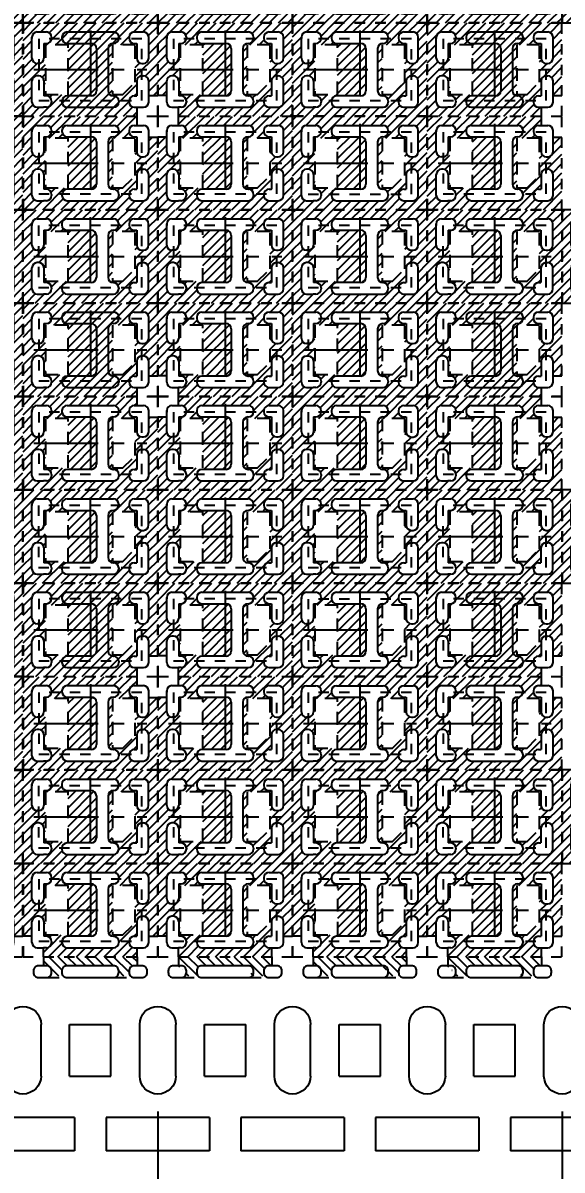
# Model space of a CAD drawing. Extents: x -1398 to -1114, y 27 to 158.
# Drawn here: x -1340.67 to -1335.45, y 64.06 to 75.18 of the extents above; entities that cross this region are included whole.
import ezdxf

# ---------------------------------------------------------------- set-up
doc = ezdxf.new("R2010")
doc.units = 0
doc.header["$LTSCALE"] = 0.5
for name, pattern in [('CENTER', [2, 1.25, -0.25, 0.25, -0.25]), ('HIDDEN', [0.375, 0.25, -0.125]), ('HIDDEN2', [0.1875, 0.125, -0.0625])]:
    doc.linetypes.add(name, pattern=pattern)
for name, color, linetype in [('B', 5, 'Continuous'), ('C', 1, 'CENTER'), ('DIM', 7, 'Continuous'), ('H', 4, 'HIDDEN'), ('hatch', 7, 'CENTER'), ('HATCH O-L', 7, 'HIDDEN2'), ('PACKAGE OL', 51, 'HIDDEN2'), ('圖', 7, 'Continuous')]:
    doc.layers.add(name, color=color, linetype=linetype)
doc.styles.get("Standard").update_dxf_attribs({"font": 'ROMANS.SHX'})
doc.dimstyles.new('DIM 1', dxfattribs={"dimtxt": 1.5, "dimasz": 1.5, "dimexe": 1.5, "dimexo": 1.5, "dimgap": 1.5, "dimtad": 0, "dimtih": 1, "dimtoh": 1, "dimdec": 4, "dimzin": 1, "dimdsep": 46, "dimtxsty": 'STANDARD', "dimcen": 1.5, "dimclrd": 256, "dimclre": 256, "dimclrt": 256, "dimadec": 0, "dimazin": 2, "dimtfac": 1, "dimtdec": 4, "dimtmove": 0, "dimatfit": 3, "dimfxl": 1, "dimarcsym": 0})

# ---------------------------------------------------------------- blocks, each defined once
blk = doc.blocks.new('*D23')
at = {"layer": 'Defpoints', "color": 0, "transparency": 16777216}
for p in [(51.758, -773.897), (267.883, -841.147), (273.841, -841.147)]:
    blk.add_point(p, dxfattribs=at)
at = {"layer": 'DIM', "lineweight": -2, "transparency": 16777216}
blk.add_line((269.383, -841.147), (273.841, -841.147), dxfattribs=at)
at = {"layer": 'DIM', "transparency": 16777216, "insert": (279.019, -841.147), "char_height": 1.5, "attachment_point": 5}
blk.add_mtext('67.250', dxfattribs=at)
blk = doc.blocks.new('DFN1006-2L PACKAGE')
at = {"layer": 'hatch'}
h = blk.add_hatch(dxfattribs=at)
h.set_pattern_fill('ANSI31', color=256, scale=0.02)
h.set_pattern_definition([(45, (528.53349, -41.65396), (-0.0449012806, 0.0449012806), [])])
h.paths.add_polyline_path([(1.205, 0.102), (-0.1, 0.102), (-0.1, -0.803), (1.205, -0.803)])
h.paths.add_polyline_path([(0.037, -0.411), (0.053, -0.411, -0.414214), (0.103, -0.461), (0.103, -0.605), (0.127, -0.605, -0.414214), (0.177, -0.655), (0.177, -0.666, -0.414214), (0.127, -0.716), (0.1, -0.716), (0.037, -0.716, -0.414214), (-0.013, -0.666), (-0.013, -0.461, -0.414214)], flags=16)
h.paths.add_polyline_path([(-0.013, -0.241), (-0.013, -0.036, -0.414214), (0.037, 0.014), (0.127, 0.014, -0.414214), (0.177, -0.036), (0.177, -0.047, -0.414214), (0.127, -0.097), (0.103, -0.097), (0.103, -0.241, -0.414214), (0.053, -0.291), (0.037, -0.291, -0.414214)], flags=16)
h.paths.add_polyline_path([(0.117, -0.111), (0.337, -0.111), (0.337, -0.591), (0.117, -0.591)], flags=16)
h.paths.add_polyline_path([(0.327, -0.605), (0.561, -0.605, 0.414214), (0.611, -0.555), (0.611, -0.147, 0.414214), (0.561, -0.097), (0.327, -0.097, -0.414214), (0.277, -0.047), (0.277, -0.036, -0.414214), (0.327, 0.014), (0.777, 0.014, -0.414214), (0.827, -0.036), (0.827, -0.047, -0.414214), (0.777, -0.097), (0.774, -0.097, 0.414214), (0.724, -0.147), (0.724, -0.555, 0.423299), (0.776, -0.605, -0.423025), (0.827, -0.655), (0.827, -0.666, -0.414214), (0.777, -0.716), (0.327, -0.716, -0.414214), (0.277, -0.666), (0.277, -0.655, -0.414214)], flags=16)
h.paths.add_polyline_path([(0.767, -0.111), (0.987, -0.111), (0.987, -0.471), (0.867, -0.591), (0.767, -0.591)], flags=16)
h.paths.add_polyline_path([(0.977, -0.605), (1.001, -0.605), (1.001, -0.461, -0.414214), (1.051, -0.411), (1.067, -0.411, -0.414214), (1.117, -0.461), (1.117, -0.666, -0.414214), (1.067, -0.716), (1.005, -0.716), (0.977, -0.716, -0.414214), (0.927, -0.666), (0.927, -0.655, -0.414214)], flags=16)
h.paths.add_polyline_path([(0.927, -0.047), (0.927, -0.036, -0.414214), (0.977, 0.014), (1.067, 0.014, -0.414214), (1.117, -0.036), (1.117, -0.241, -0.414214), (1.067, -0.291), (1.051, -0.291, -0.414214), (1.001, -0.241), (1.001, -0.097), (0.977, -0.097, -0.414214)], flags=16)
at = {"layer": 'B'}
for p, q in [((0.037, 0.014), (0.127, 0.014)), ((0.327, 0.014), (0.777, 0.014)), ((0.977, 0.014), (1.067, 0.014)), ((-0.013, -0.241), (-0.013, -0.036)), ((-0.013, -0.036), (-0.013, -0.05)), ((0.103, -0.097), (0.103, -0.241)), ((0.103, -0.097), (0.127, -0.097)), ((0.177, -0.036), (0.177, -0.047)), ((0.277, -0.036), (0.277, -0.047)), ((0.327, -0.097), (0.561, -0.097)), ((0.774, -0.097), (0.777, -0.097)), ((0.827, -0.036), (0.827, -0.047)), ((0.927, -0.036), (0.927, -0.047)), ((0.977, -0.097), (1.001, -0.097)), ((1.001, -0.097), (1.001, -0.241)), ((1.117, -0.241), (1.117, -0.036)), ((0.611, -0.147), (0.611, -0.555)), ((0.724, -0.147), (0.724, -0.555)), ((0.053, -0.291), (0.037, -0.291)), ((0.052, -0.291), (0.052, -0.291)), ((1.051, -0.291), (1.067, -0.291)), ((1.052, -0.291), (1.052, -0.291)), ((0.053, -0.411), (0.037, -0.411)), ((0.052, -0.411), (0.052, -0.411)), ((1.051, -0.411), (1.067, -0.411)), ((1.052, -0.411), (1.052, -0.411)), ((-0.013, -0.666), (-0.013, -0.461)), ((0.103, -0.461), (0.103, -0.605)), ((1.001, -0.461), (1.001, -0.605)), ((1.117, -0.666), (1.117, -0.461)), ((0.127, -0.605), (0.103, -0.605)), ((0.177, -0.655), (0.177, -0.666)), ((0.277, -0.655), (0.277, -0.666)), ((0.561, -0.605), (0.327, -0.605)), ((0.774, -0.605), (0.777, -0.605)), ((0.827, -0.655), (0.827, -0.666)), ((0.927, -0.655), (0.927, -0.666)), ((0.977, -0.605), (1.001, -0.605)), ((0.037, -0.716), (0.1, -0.716)), ((0.127, -0.716), (0.1, -0.716)), ((0.327, -0.716), (0.777, -0.716)), ((0.977, -0.716), (1.005, -0.716)), ((1.005, -0.716), (1.067, -0.716))]:
    blk.add_line(p, q, dxfattribs=at)
for centre, start, end in [((0.037, -0.036), 90, 180), ((0.127, -0.036), 0, 90), ((0.327, -0.036), 90, 180), ((0.777, -0.036), 0, 90), ((0.977, -0.036), 90, 180), ((1.067, -0.036), 0, 90), ((0.127, -0.047), 270, 0), ((0.327, -0.047), 180, 270), ((0.561, -0.147), 0, 90), ((0.774, -0.147), 90, 180), ((0.777, -0.047), 270, 0), ((0.977, -0.047), 180, 270), ((0.037, -0.241), 180, 270), ((0.053, -0.241), 270, 0), ((1.051, -0.241), 180, 270), ((1.067, -0.241), 270, 0), ((0.037, -0.461), 90, 180), ((0.053, -0.461), 0, 90), ((1.051, -0.461), 90, 180), ((1.067, -0.461), 0, 90), ((0.561, -0.555), 270, 0), ((0.774, -0.555), 180, 270), ((0.037, -0.666), 180, 270), ((0.127, -0.655), 0, 90), ((0.127, -0.666), 270, 0), ((0.327, -0.655), 90, 180), ((0.327, -0.666), 180, 270), ((0.777, -0.655), 0, 90), ((0.777, -0.666), 270, 0), ((0.977, -0.655), 90, 180), ((0.977, -0.666), 180, 270), ((1.067, -0.666), 270, 0)]:
    blk.add_arc(centre, 0.05, start, end, dxfattribs=at)
at = {"layer": 'C'}
for p, q in [((0.552, 0.029), (0.552, -0.731)), ((0.005, -0.351), (1.1, -0.351))]:
    blk.add_line(p, q, dxfattribs=at)
at = {"layer": 'H'}
for points in [[(0.337, -0.591), (0.337, -0.111), (0.117, -0.111), (0.117, -0.591)], [(0.867, -0.591), (0.987, -0.471), (0.987, -0.111), (0.767, -0.111), (0.767, -0.591)]]:
    blk.add_lwpolyline(points, close=True, dxfattribs=at)
at = {"layer": 'HATCH O-L'}
blk.add_lwpolyline([(-0.1, 0.102), (-0.1, -0.803), (1.205, -0.803), (1.205, 0.102), (-0.1, 0.102)], dxfattribs=at)
at = {"layer": 'PACKAGE OL'}
blk.add_lwpolyline([(1.052, -0.651), (1.052, -0.051), (0.052, -0.051), (0.052, -0.651)], close=True, dxfattribs=at)
blk = doc.blocks.new('DFN1006-2L HOR BAR')
at = {"layer": 'hatch'}
h = blk.add_hatch(dxfattribs=at)
h.set_pattern_fill('ANSI31', color=256, scale=0.02)
h.set_pattern_definition([(45, (24.7912, 6.36839), (-0.04490128, 0.04490128), [])])
edge = h.paths.add_edge_path()
edge.add_line((1.042, -0.292), (0.913, -0.292))
edge.add_arc((0.877, -0.327), 0.05, -8.6269, 44.427, ccw=False)
edge.add_arc((0.877, -0.342), 0.05, -90, 8.6269, ccw=False)
edge.add_line((0.877, -0.392), (0.427, -0.392))
edge.add_arc((0.427, -0.342), 0.05, 171.3731, 270, ccw=False)
edge.add_arc((0.427, -0.327), 0.05, 135.573, 188.6269, ccw=False)
edge.add_line((0.392, -0.292), (0.263, -0.292))
edge.add_arc((0.227, -0.327), 0.05, -90, 44.427, ccw=False)
edge.add_line((0.227, -0.377), (0.2, -0.377))
edge.add_line((0.2, -0.377), (0.2, -0.477))
edge.add_line((0.2, -0.477), (1.105, -0.477))
edge.add_line((1.105, -0.477), (1.105, -0.392))
edge.add_line((1.105, -0.392), (1.077, -0.392))
edge.add_arc((1.077, -0.342), 0.05, 171.3731, 270, ccw=False)
edge.add_arc((1.077, -0.327), 0.05, 135.573, 188.6269, ccw=False)
at = {"layer": 'B'}
for p, q in [((0.5, 1.401), (0, 1.401)), ((0.5, 1.077), (0.5, 1.401)), ((1.305, 1.401), (0.805, 1.401)), ((0.805, 1.077), (0.805, 1.401)), ((0.5, 1.077), (0, 1.077)), ((1.305, 1.077), (0.805, 1.077)), ((0.175, 0.676), (0.175, 0.176)), ((0.452, 0.676), (0.852, 0.676)), ((0.452, 0.676), (0.452, 0.176)), ((0.852, 0.676), (0.852, 0.176)), ((1.13, 0.676), (1.13, 0.176)), ((0.452, 0.176), (0.852, 0.176)), ((0.1, -0.327), (0.1, -0.327)), ((0.277, -0.327), (0.277, -0.327)), ((0.377, -0.327), (0.377, -0.327)), ((1.027, -0.327), (1.027, -0.327))]:
    blk.add_line(p, q, dxfattribs=at)
for points in [[(0.152, -0.277), (0.227, -0.277, -0.414214), (0.277, -0.327), (0.277, -0.342, -0.414214), (0.227, -0.392), (0.152, -0.392, -0.414214), (0.102, -0.342), (0.102, -0.327, -0.414214)], [(0.877, -0.277, -0.414214), (0.927, -0.327), (0.927, -0.327), (0.927, -0.342, -0.414214), (0.877, -0.392), (0.427, -0.392, -0.414214), (0.377, -0.342), (0.377, -0.327, -0.414214), (0.427, -0.277)]]:
    blk.add_lwpolyline(points, format="xyb", close=True, dxfattribs=at)
blk.add_lwpolyline([(1.152, -0.277, -0.414214), (1.202, -0.327), (1.202, -0.342, -0.414214), (1.152, -0.392), (1.077, -0.392, -0.414214), (1.027, -0.342), (1.027, -0.327, -0.414214), (1.077, -0.277), (1.155, -0.277)], format="xyb", dxfattribs=at)
for centre, start, end in [((0, 0.676), 0, 90), ((1.305, 0.676), 90, 180), ((0, 0.176), 270, 0), ((1.305, 0.176), 180, 270)]:
    blk.add_arc(centre, 0.175, start, end, dxfattribs=at)
at = {"layer": 'H'}
for p, q in [((0.227, -0.277), (0.427, -0.277)), ((0.877, -0.277), (1.077, -0.277)), ((1.205, -0.327), (1.205, -0.327)), ((0.2, -0.479), (0.2, -0.392)), ((1.105, -0.479), (1.105, -0.392))]:
    blk.add_line(p, q, dxfattribs=at)
blk = doc.blocks.new('2 LOWER CROSS REF')
at = {"layer": 'hatch'}
h = blk.add_hatch(dxfattribs=at)
h.set_pattern_fill('ANSI31', color=256, scale=0.02)
h.set_pattern_definition([(45, (579.97053, -37.987864), (-0.0449012806, 0.0449012806), [])])
h.paths.add_polyline_path([(0.565, -0.11), (0.565, -0.315, -0.414214), (0.515, -0.365), (0.452, -0.365), (0.425, -0.365, -0.414214), (0.375, -0.315), (0.375, -0.304, -0.414214), (0.425, -0.254), (0.449, -0.254), (0.449, -0.11, -0.414214), (0.499, -0.06), (0.515, -0.06, -0.414214)], flags=16)
h.paths.add_polyline_path([(0.515, 0.06), (0.499, 0.06, -0.414214), (0.449, 0.11), (0.449, 0.254), (0.425, 0.254, -0.414214), (0.375, 0.304), (0.375, 0.315, -0.414214), (0.425, 0.365), (0.515, 0.365, -0.414214), (0.565, 0.315), (0.565, 0.11, -0.414214)], flags=16)
h.paths.add_polyline_path([(0.435, -0.12), (0.315, -0.24), (0.215, -0.24), (0.215, 0.24), (0.435, 0.24)], flags=16)
h.paths.add_polyline_path([(0.275, -0.304), (0.275, -0.315, -0.414214), (0.225, -0.365), (-0.225, -0.365, -0.414214), (-0.275, -0.315), (-0.275, -0.304, -0.414214), (-0.225, -0.254), (0.009, -0.254, 0.414214), (0.059, -0.204), (0.059, 0.204, 0.414214), (0.009, 0.254), (-0.225, 0.254, -0.414214), (-0.275, 0.304), (-0.275, 0.315, -0.414214), (-0.225, 0.365), (0.225, 0.365, -0.414214), (0.275, 0.315), (0.275, 0.304, -0.414214), (0.225, 0.254), (0.222, 0.254, 0.414214), (0.172, 0.204), (0.172, -0.204, 0.423299), (0.224, -0.254, -0.423025)], flags=16)
h.paths.add_polyline_path([(-0.215, -0.24), (-0.435, -0.24), (-0.435, 0.24), (-0.215, 0.24)], flags=16)
h.paths.add_polyline_path([(-0.375, -0.304), (-0.375, -0.315, -0.414214), (-0.425, -0.365), (-0.452, -0.365), (-0.515, -0.365, -0.414214), (-0.565, -0.315), (-0.565, -0.11, -0.414214), (-0.515, -0.06), (-0.499, -0.06, -0.414214), (-0.449, -0.11), (-0.449, -0.254), (-0.425, -0.254, -0.414214)], flags=16)
h.paths.add_polyline_path([(-0.425, 0.254), (-0.449, 0.254), (-0.449, 0.11, -0.414214), (-0.499, 0.06), (-0.515, 0.06, -0.414214), (-0.565, 0.11), (-0.565, 0.315, -0.414214), (-0.515, 0.365), (-0.425, 0.365, -0.414214), (-0.375, 0.315), (-0.375, 0.304, -0.414214)], flags=16)
h.paths.add_polyline_path([(-0.652, 0.452), (-0.652, -0.251), (-0.565, -0.251), (-0.565, -0.315, 0.414214), (-0.515, -0.365), (-0.452, -0.365), (-0.452, -0.452), (0.452, -0.452), (0.452, -0.365), (0.515, -0.365, 0.414214), (0.565, -0.315), (0.565, -0.251), (0.652, -0.251), (0.652, 0.452)])
at = {"layer": 'B'}
for p, q in [((-0.515, 0.365), (-0.425, 0.365)), ((-0.225, 0.365), (0.225, 0.365)), ((0.425, 0.365), (0.515, 0.365)), ((-0.565, 0.11), (-0.565, 0.315)), ((-0.565, 0.315), (-0.565, 0.301)), ((-0.449, 0.254), (-0.449, 0.11)), ((-0.449, 0.254), (-0.425, 0.254)), ((-0.375, 0.315), (-0.375, 0.304)), ((-0.275, 0.315), (-0.275, 0.304)), ((-0.225, 0.254), (0.009, 0.254)), ((0.222, 0.254), (0.225, 0.254)), ((0.275, 0.315), (0.275, 0.304)), ((0.375, 0.315), (0.375, 0.304)), ((0.425, 0.254), (0.449, 0.254)), ((0.449, 0.254), (0.449, 0.11)), ((0.565, 0.11), (0.565, 0.315)), ((0.059, 0.204), (0.059, -0.204)), ((0.172, 0.204), (0.172, -0.204)), ((-0.499, 0.06), (-0.515, 0.06)), ((-0.5, 0.06), (-0.5, 0.06)), ((0.499, 0.06), (0.515, 0.06)), ((0.5, 0.06), (0.5, 0.06)), ((-0.565, -0.315), (-0.565, -0.11)), ((-0.499, -0.06), (-0.515, -0.06)), ((-0.5, -0.06), (-0.5, -0.06)), ((-0.449, -0.11), (-0.449, -0.254)), ((0.449, -0.11), (0.449, -0.254)), ((0.499, -0.06), (0.515, -0.06)), ((0.5, -0.06), (0.5, -0.06)), ((0.565, -0.315), (0.565, -0.11)), ((-0.425, -0.254), (-0.449, -0.254)), ((-0.375, -0.304), (-0.375, -0.315)), ((-0.275, -0.304), (-0.275, -0.315)), ((0.009, -0.254), (-0.225, -0.254)), ((0.222, -0.254), (0.225, -0.254)), ((0.275, -0.304), (0.275, -0.315)), ((0.375, -0.304), (0.375, -0.315)), ((0.425, -0.254), (0.449, -0.254)), ((-0.515, -0.365), (-0.452, -0.365)), ((-0.425, -0.365), (-0.452, -0.365)), ((-0.225, -0.365), (0.225, -0.365)), ((0.425, -0.365), (0.452, -0.365)), ((0.452, -0.365), (0.515, -0.365))]:
    blk.add_line(p, q, dxfattribs=at)
for centre, start, end in [((-0.515, 0.315), 90, 180), ((-0.425, 0.315), 0, 90), ((-0.225, 0.315), 90, 180), ((0.225, 0.315), 0, 90), ((0.425, 0.315), 90, 180), ((0.515, 0.315), 0, 90), ((-0.425, 0.304), 270, 0), ((-0.225, 0.304), 180, 270), ((0.009, 0.204), 0, 90), ((0.222, 0.204), 90, 180), ((0.225, 0.304), 270, 0), ((0.425, 0.304), 180, 270), ((-0.515, 0.11), 180, 270), ((-0.499, 0.11), 270, 0), ((0.499, 0.11), 180, 270), ((0.515, 0.11), 270, 0), ((-0.515, -0.11), 90, 180), ((-0.499, -0.11), 0, 90), ((0.499, -0.11), 90, 180), ((0.515, -0.11), 0, 90), ((0.009, -0.204), 270, 0), ((0.222, -0.204), 180, 270), ((-0.515, -0.315), 180, 270), ((-0.425, -0.304), 0, 90), ((-0.425, -0.315), 270, 0), ((-0.225, -0.304), 90, 180), ((-0.225, -0.315), 180, 270), ((0.225, -0.304), 0, 90), ((0.225, -0.315), 270, 0), ((0.425, -0.304), 90, 180), ((0.425, -0.315), 180, 270), ((0.515, -0.315), 270, 0)]:
    blk.add_arc(centre, 0.05, start, end, dxfattribs=at)
at = {"layer": 'C'}
for p, q in [((0, 0.38), (0, -0.38)), ((-0.548, 0), (0.548, 0))]:
    blk.add_line(p, q, dxfattribs=at)
at = {"layer": 'H', "color": 6}
for p, q in [((-0.565, -0.251), (-0.652, -0.251)), ((0.565, -0.251), (0.652, -0.251)), ((-0.452, -0.452), (-0.452, -0.365)), ((0.452, -0.452), (0.452, -0.365))]:
    blk.add_line(p, q, dxfattribs=at)
at = {"layer": 'H'}
for points in [[(-0.215, -0.24), (-0.215, 0.24), (-0.435, 0.24), (-0.435, -0.24)], [(0.315, -0.24), (0.435, -0.12), (0.435, 0.24), (0.215, 0.24), (0.215, -0.24)]]:
    blk.add_lwpolyline(points, close=True, dxfattribs=at)
at = {"layer": 'HATCH O-L'}
blk.add_lwpolyline([(-0.652, 0.452), (-0.652, -0.452), (0.652, -0.452), (0.652, 0.452), (-0.652, 0.452)], dxfattribs=at)
at = {"layer": 'PACKAGE OL'}
blk.add_lwpolyline([(0.5, -0.3), (0.5, 0.3), (-0.5, 0.3), (-0.5, -0.3)], close=True, dxfattribs=at)
blk = doc.blocks.new('LOWER LEFT CROSS')
at = {"layer": 'hatch'}
h = blk.add_hatch(dxfattribs=at)
h.set_pattern_fill('ANSI31', color=256, scale=0.02)
h.set_pattern_definition([(45, (581.53627, -39.15142), (-0.0449012806, 0.0449012806), [])])
h.paths.add_polyline_path([(-0.215, -0.24), (-0.435, -0.24), (-0.435, 0.24), (-0.215, 0.24)], flags=16)
h.paths.add_polyline_path([(0.215, 0.24), (0.435, 0.24), (0.435, -0.12), (0.315, -0.24), (0.215, -0.24)], flags=16)
h.paths.add_polyline_path([(-0.425, 0.254), (-0.449, 0.254), (-0.449, 0.11, -0.414214), (-0.499, 0.06), (-0.515, 0.06, -0.414214), (-0.565, 0.11), (-0.565, 0.315, -0.414214), (-0.515, 0.365), (-0.425, 0.365, -0.414214), (-0.375, 0.315), (-0.375, 0.304, -0.414214)], flags=16)
h.paths.add_polyline_path([(-0.449, -0.11), (-0.449, -0.254), (-0.425, -0.254, -0.414214), (-0.375, -0.304), (-0.375, -0.315, -0.414214), (-0.425, -0.365), (-0.452, -0.365), (-0.515, -0.365, -0.414214), (-0.565, -0.315), (-0.565, -0.11, -0.414214), (-0.515, -0.06), (-0.499, -0.06, -0.414214)], flags=16)
h.paths.add_polyline_path([(0.375, 0.304), (0.375, 0.315, -0.414214), (0.425, 0.365), (0.515, 0.365, -0.414214), (0.565, 0.315), (0.565, 0.11, -0.414214), (0.515, 0.06), (0.499, 0.06, -0.414214), (0.449, 0.11), (0.449, 0.254), (0.425, 0.254, -0.414214)], flags=16)
h.paths.add_polyline_path([(0.499, -0.06), (0.515, -0.06, -0.414214), (0.565, -0.11), (0.565, -0.315, -0.414214), (0.515, -0.365), (0.452, -0.365), (0.425, -0.365, -0.414214), (0.375, -0.315), (0.375, -0.304, -0.414214), (0.425, -0.254), (0.449, -0.254), (0.449, -0.11, -0.414214)], flags=16)
h.paths.add_polyline_path([(-0.652, 0.452), (-0.652, -0.452), (0.452, -0.452), (0.452, -0.365), (0.515, -0.365, 0.414214), (0.565, -0.315), (0.565, -0.251), (0.652, -0.251), (0.652, 0.452)])
at = {"layer": 'B'}
for p, q in [((-0.515, 0.365), (-0.425, 0.365)), ((-0.225, 0.365), (0.225, 0.365)), ((0.425, 0.365), (0.515, 0.365)), ((-0.565, 0.11), (-0.565, 0.315)), ((-0.565, 0.315), (-0.565, 0.301)), ((-0.449, 0.254), (-0.449, 0.11)), ((-0.449, 0.254), (-0.425, 0.254)), ((-0.375, 0.315), (-0.375, 0.304)), ((-0.275, 0.315), (-0.275, 0.304)), ((-0.225, 0.254), (0.009, 0.254)), ((0.222, 0.254), (0.225, 0.254)), ((0.275, 0.315), (0.275, 0.304)), ((0.375, 0.315), (0.375, 0.304)), ((0.425, 0.254), (0.449, 0.254)), ((0.449, 0.254), (0.449, 0.11)), ((0.565, 0.11), (0.565, 0.315)), ((0.059, 0.204), (0.059, -0.204)), ((0.172, 0.204), (0.172, -0.204)), ((-0.499, 0.06), (-0.515, 0.06)), ((-0.5, 0.06), (-0.5, 0.06)), ((0.499, 0.06), (0.515, 0.06)), ((0.5, 0.06), (0.5, 0.06)), ((-0.565, -0.315), (-0.565, -0.11)), ((-0.499, -0.06), (-0.515, -0.06)), ((-0.5, -0.06), (-0.5, -0.06)), ((-0.449, -0.11), (-0.449, -0.254)), ((0.449, -0.11), (0.449, -0.254)), ((0.499, -0.06), (0.515, -0.06)), ((0.5, -0.06), (0.5, -0.06)), ((0.565, -0.315), (0.565, -0.11)), ((-0.425, -0.254), (-0.449, -0.254)), ((-0.375, -0.304), (-0.375, -0.315)), ((-0.275, -0.304), (-0.275, -0.315)), ((0.009, -0.254), (-0.225, -0.254)), ((0.222, -0.254), (0.225, -0.254)), ((0.275, -0.304), (0.275, -0.315)), ((0.375, -0.304), (0.375, -0.315)), ((0.425, -0.254), (0.449, -0.254)), ((-0.515, -0.365), (-0.452, -0.365)), ((-0.425, -0.365), (-0.452, -0.365)), ((-0.225, -0.365), (0.225, -0.365)), ((0.425, -0.365), (0.452, -0.365)), ((0.452, -0.365), (0.515, -0.365))]:
    blk.add_line(p, q, dxfattribs=at)
for centre, start, end in [((-0.515, 0.315), 90, 180), ((-0.425, 0.315), 0, 90), ((-0.225, 0.315), 90, 180), ((0.225, 0.315), 0, 90), ((0.425, 0.315), 90, 180), ((0.515, 0.315), 0, 90), ((-0.425, 0.304), 270, 0), ((-0.225, 0.304), 180, 270), ((0.009, 0.204), 0, 90), ((0.222, 0.204), 90, 180), ((0.225, 0.304), 270, 0), ((0.425, 0.304), 180, 270), ((-0.515, 0.11), 180, 270), ((-0.499, 0.11), 270, 0), ((0.499, 0.11), 180, 270), ((0.515, 0.11), 270, 0), ((-0.515, -0.11), 90, 180), ((-0.499, -0.11), 0, 90), ((0.499, -0.11), 90, 180), ((0.515, -0.11), 0, 90), ((0.009, -0.204), 270, 0), ((0.222, -0.204), 180, 270), ((-0.515, -0.315), 180, 270), ((-0.425, -0.304), 0, 90), ((-0.425, -0.315), 270, 0), ((-0.225, -0.304), 90, 180), ((-0.225, -0.315), 180, 270), ((0.225, -0.304), 0, 90), ((0.225, -0.315), 270, 0), ((0.425, -0.304), 90, 180), ((0.425, -0.315), 180, 270), ((0.515, -0.315), 270, 0)]:
    blk.add_arc(centre, 0.05, start, end, dxfattribs=at)
at = {"layer": 'C'}
for p, q in [((0, 0.38), (0, -0.38)), ((-0.548, 0), (0.548, 0))]:
    blk.add_line(p, q, dxfattribs=at)
at = {"layer": 'H', "color": 6}
for p, q in [((0.565, -0.251), (0.652, -0.251)), ((0.452, -0.452), (0.452, -0.365))]:
    blk.add_line(p, q, dxfattribs=at)
at = {"layer": 'H'}
for points in [[(-0.215, -0.24), (-0.215, 0.24), (-0.435, 0.24), (-0.435, -0.24)], [(0.315, -0.24), (0.435, -0.12), (0.435, 0.24), (0.215, 0.24), (0.215, -0.24)]]:
    blk.add_lwpolyline(points, close=True, dxfattribs=at)
at = {"layer": 'HATCH O-L'}
blk.add_lwpolyline([(-0.652, 0.452), (-0.652, -0.452), (0.652, -0.452), (0.652, 0.452), (-0.652, 0.452)], dxfattribs=at)
at = {"layer": 'PACKAGE OL'}
blk.add_lwpolyline([(0.5, -0.3), (0.5, 0.3), (-0.5, 0.3), (-0.5, -0.3)], close=True, dxfattribs=at)
blk = doc.blocks.new('LOWER CROSS REF')
at = {"layer": 'hatch'}
h = blk.add_hatch(dxfattribs=at)
h.set_pattern_fill('ANSI31', color=256, scale=0.02)
h.set_pattern_definition([(45, (581.53627, -39.14559), (-0.0449012806, 0.0449012806), [])])
h.paths.add_polyline_path([(0.652, -0.452), (0.652, 0.452), (-0.652, 0.452), (-0.652, -0.251), (-0.565, -0.251), (-0.565, -0.11, -0.414214), (-0.515, -0.06), (-0.499, -0.06, -0.414214), (-0.449, -0.11), (-0.449, -0.254), (-0.425, -0.254, -0.414214), (-0.375, -0.304), (-0.375, -0.315, -0.414214), (-0.425, -0.365), (-0.452, -0.365), (-0.452, -0.452)])
h.paths.add_polyline_path([(-0.275, -0.315), (-0.275, -0.304, -0.414214), (-0.225, -0.254), (0.009, -0.254, 0.414214), (0.059, -0.204), (0.059, 0.204, 0.414214), (0.009, 0.254), (-0.225, 0.254, -0.414214), (-0.275, 0.304), (-0.275, 0.315, -0.414214), (-0.225, 0.365), (0.225, 0.365, -0.414214), (0.275, 0.315), (0.275, 0.304, -0.414214), (0.225, 0.254), (0.222, 0.254, 0.414214), (0.172, 0.204), (0.172, -0.204, 0.414214), (0.222, -0.254), (0.225, -0.254, -0.414214), (0.275, -0.304), (0.275, -0.315, -0.414214), (0.225, -0.365), (-0.225, -0.365, -0.414214)], flags=16)
h.paths.add_polyline_path([(-0.435, -0.24), (-0.435, 0.24), (-0.215, 0.24), (-0.215, -0.24)], flags=16)
h.paths.add_polyline_path([(-0.499, 0.06), (-0.515, 0.06, -0.414214), (-0.565, 0.11), (-0.565, 0.315, -0.414214), (-0.515, 0.365), (-0.425, 0.365, -0.414214), (-0.375, 0.315), (-0.375, 0.304, -0.414214), (-0.425, 0.254), (-0.449, 0.254), (-0.449, 0.11, -0.414214)], flags=16)
h.paths.add_polyline_path([(0.215, -0.24), (0.215, 0.24), (0.435, 0.24), (0.435, -0.12), (0.315, -0.24)], flags=16)
h.paths.add_polyline_path([(0.375, -0.315), (0.375, -0.304, -0.414214), (0.425, -0.254), (0.449, -0.254), (0.449, -0.11, -0.414214), (0.499, -0.06), (0.515, -0.06, -0.414214), (0.565, -0.11), (0.565, -0.315, -0.414214), (0.515, -0.365), (0.452, -0.365), (0.425, -0.365, -0.414214)], flags=16)
h.paths.add_polyline_path([(0.449, 0.11), (0.449, 0.254), (0.425, 0.254, -0.414214), (0.375, 0.304), (0.375, 0.315, -0.414214), (0.425, 0.365), (0.515, 0.365, -0.414214), (0.565, 0.315), (0.565, 0.11, -0.414214), (0.515, 0.06), (0.499, 0.06, -0.414214)], flags=16)
at = {"layer": 'B'}
for p, q in [((-0.515, 0.365), (-0.425, 0.365)), ((-0.225, 0.365), (0.225, 0.365)), ((0.425, 0.365), (0.515, 0.365)), ((-0.565, 0.11), (-0.565, 0.315)), ((-0.565, 0.315), (-0.565, 0.301)), ((-0.449, 0.254), (-0.449, 0.11)), ((-0.449, 0.254), (-0.425, 0.254)), ((-0.375, 0.315), (-0.375, 0.304)), ((-0.275, 0.315), (-0.275, 0.304)), ((-0.225, 0.254), (0.009, 0.254)), ((0.222, 0.254), (0.225, 0.254)), ((0.275, 0.315), (0.275, 0.304)), ((0.375, 0.315), (0.375, 0.304)), ((0.425, 0.254), (0.449, 0.254)), ((0.449, 0.254), (0.449, 0.11)), ((0.565, 0.11), (0.565, 0.315)), ((0.059, 0.204), (0.059, -0.204)), ((0.172, 0.204), (0.172, -0.204)), ((-0.499, 0.06), (-0.515, 0.06)), ((-0.5, 0.06), (-0.5, 0.06)), ((0.499, 0.06), (0.515, 0.06)), ((0.5, 0.06), (0.5, 0.06)), ((-0.565, -0.315), (-0.565, -0.11)), ((-0.499, -0.06), (-0.515, -0.06)), ((-0.5, -0.06), (-0.5, -0.06)), ((-0.449, -0.11), (-0.449, -0.254)), ((0.449, -0.11), (0.449, -0.254)), ((0.499, -0.06), (0.515, -0.06)), ((0.5, -0.06), (0.5, -0.06)), ((0.565, -0.315), (0.565, -0.11)), ((-0.425, -0.254), (-0.449, -0.254)), ((-0.375, -0.304), (-0.375, -0.315)), ((-0.275, -0.304), (-0.275, -0.315)), ((0.009, -0.254), (-0.225, -0.254)), ((0.222, -0.254), (0.225, -0.254)), ((0.275, -0.304), (0.275, -0.315)), ((0.375, -0.304), (0.375, -0.315)), ((0.425, -0.254), (0.449, -0.254)), ((-0.515, -0.365), (-0.452, -0.365)), ((-0.425, -0.365), (-0.452, -0.365)), ((-0.225, -0.365), (0.225, -0.365)), ((0.425, -0.365), (0.452, -0.365)), ((0.452, -0.365), (0.515, -0.365))]:
    blk.add_line(p, q, dxfattribs=at)
for centre, start, end in [((-0.515, 0.315), 90, 180), ((-0.425, 0.315), 0, 90), ((-0.225, 0.315), 90, 180), ((0.225, 0.315), 0, 90), ((0.425, 0.315), 90, 180), ((0.515, 0.315), 0, 90), ((-0.425, 0.304), 270, 0), ((-0.225, 0.304), 180, 270), ((0.009, 0.204), 0, 90), ((0.222, 0.204), 90, 180), ((0.225, 0.304), 270, 0), ((0.425, 0.304), 180, 270), ((-0.515, 0.11), 180, 270), ((-0.499, 0.11), 270, 0), ((0.499, 0.11), 180, 270), ((0.515, 0.11), 270, 0), ((-0.515, -0.11), 90, 180), ((-0.499, -0.11), 0, 90), ((0.499, -0.11), 90, 180), ((0.515, -0.11), 0, 90), ((0.009, -0.204), 270, 0), ((0.222, -0.204), 180, 270), ((-0.515, -0.315), 180, 270), ((-0.425, -0.304), 0, 90), ((-0.425, -0.315), 270, 0), ((-0.225, -0.304), 90, 180), ((-0.225, -0.315), 180, 270), ((0.225, -0.304), 0, 90), ((0.225, -0.315), 270, 0), ((0.425, -0.304), 90, 180), ((0.425, -0.315), 180, 270), ((0.515, -0.315), 270, 0)]:
    blk.add_arc(centre, 0.05, start, end, dxfattribs=at)
at = {"layer": 'C'}
for p, q in [((0, 0.38), (0, -0.38)), ((-0.548, 0), (0.548, 0))]:
    blk.add_line(p, q, dxfattribs=at)
at = {"layer": 'H', "color": 6}
for p, q in [((-0.565, -0.251), (-0.652, -0.251)), ((-0.452, -0.452), (-0.452, -0.365))]:
    blk.add_line(p, q, dxfattribs=at)
at = {"layer": 'H'}
for points in [[(-0.215, -0.24), (-0.215, 0.24), (-0.435, 0.24), (-0.435, -0.24)], [(0.315, -0.24), (0.435, -0.12), (0.435, 0.24), (0.215, 0.24), (0.215, -0.24)]]:
    blk.add_lwpolyline(points, close=True, dxfattribs=at)
at = {"layer": 'HATCH O-L'}
blk.add_lwpolyline([(-0.652, 0.452), (-0.652, -0.452), (0.652, -0.452), (0.652, 0.452), (-0.652, 0.452)], dxfattribs=at)
at = {"layer": 'PACKAGE OL'}
blk.add_lwpolyline([(0.5, -0.3), (0.5, 0.3), (-0.5, 0.3), (-0.5, -0.3)], close=True, dxfattribs=at)
blk = doc.blocks.new('UPPER RIGHT CROSS')
at = {"layer": 'hatch'}
h = blk.add_hatch(dxfattribs=at)
h.set_pattern_fill('ANSI31', color=256, scale=0.02)
h.set_pattern_definition([(45, (579.97371, -40.20884), (-0.0449012806, 0.0449012806), [])])
h.paths.add_polyline_path([(-0.652, 0.452), (-0.652, -0.452), (0.652, -0.452), (0.652, 0.251), (0.565, 0.251), (0.565, 0.11, -0.414214), (0.515, 0.06), (0.499, 0.06, -0.414214), (0.449, 0.11), (0.449, 0.254), (0.425, 0.254, -0.414214), (0.375, 0.304), (0.375, 0.315, -0.414214), (0.425, 0.365), (0.452, 0.365), (0.452, 0.452)])
h.paths.add_polyline_path([(-0.375, 0.315), (-0.375, 0.304, -0.414214), (-0.425, 0.254), (-0.449, 0.254), (-0.449, 0.11, -0.414214), (-0.499, 0.06), (-0.515, 0.06, -0.414214), (-0.565, 0.11), (-0.565, 0.315, -0.414214), (-0.515, 0.365), (-0.425, 0.365, -0.414214)], flags=16)
h.paths.add_polyline_path([(-0.225, 0.365), (0.225, 0.365, -0.414214), (0.275, 0.315), (0.275, 0.304, -0.414214), (0.225, 0.254), (0.222, 0.254, 0.414214), (0.172, 0.204), (0.172, -0.204, 0.423299), (0.224, -0.254, -0.423025), (0.275, -0.304), (0.275, -0.315, -0.414214), (0.225, -0.365), (-0.225, -0.365, -0.414214), (-0.275, -0.315), (-0.275, -0.304, -0.414214), (-0.225, -0.254), (0.009, -0.254, 0.414214), (0.059, -0.204), (0.059, 0.204, 0.414214), (0.009, 0.254), (-0.225, 0.254, -0.414214), (-0.275, 0.304), (-0.275, 0.315, -0.414214)], flags=16)
h.paths.add_polyline_path([(-0.215, 0.24), (-0.215, -0.24), (-0.435, -0.24), (-0.435, 0.24)], flags=16)
h.paths.add_polyline_path([(-0.449, -0.11), (-0.449, -0.254), (-0.425, -0.254, -0.414214), (-0.375, -0.304), (-0.375, -0.315, -0.414214), (-0.425, -0.365), (-0.452, -0.365), (-0.515, -0.365, -0.414214), (-0.565, -0.315), (-0.565, -0.11, -0.414214), (-0.515, -0.06), (-0.499, -0.06, -0.414214)], flags=16)
h.paths.add_polyline_path([(0.215, 0.24), (0.435, 0.24), (0.435, -0.12), (0.315, -0.24), (0.215, -0.24)], flags=16)
h.paths.add_polyline_path([(0.499, -0.06), (0.515, -0.06, -0.414214), (0.565, -0.11), (0.565, -0.315, -0.414214), (0.515, -0.365), (0.452, -0.365), (0.425, -0.365, -0.414214), (0.375, -0.315), (0.375, -0.304, -0.414214), (0.425, -0.254), (0.449, -0.254), (0.449, -0.11, -0.414214)], flags=16)
at = {"layer": 'B'}
for p, q in [((-0.515, 0.365), (-0.425, 0.365)), ((-0.225, 0.365), (0.225, 0.365)), ((0.425, 0.365), (0.515, 0.365)), ((-0.565, 0.11), (-0.565, 0.315)), ((-0.565, 0.315), (-0.565, 0.301)), ((-0.449, 0.254), (-0.449, 0.11)), ((-0.449, 0.254), (-0.425, 0.254)), ((-0.375, 0.315), (-0.375, 0.304)), ((-0.275, 0.315), (-0.275, 0.304)), ((-0.225, 0.254), (0.009, 0.254)), ((0.222, 0.254), (0.225, 0.254)), ((0.275, 0.315), (0.275, 0.304)), ((0.375, 0.315), (0.375, 0.304)), ((0.425, 0.254), (0.449, 0.254)), ((0.449, 0.254), (0.449, 0.11)), ((0.565, 0.11), (0.565, 0.315)), ((0.059, 0.204), (0.059, -0.204)), ((0.172, 0.204), (0.172, -0.204)), ((-0.499, 0.06), (-0.515, 0.06)), ((-0.5, 0.06), (-0.5, 0.06)), ((0.499, 0.06), (0.515, 0.06)), ((0.5, 0.06), (0.5, 0.06)), ((-0.565, -0.315), (-0.565, -0.11)), ((-0.499, -0.06), (-0.515, -0.06)), ((-0.5, -0.06), (-0.5, -0.06)), ((-0.449, -0.11), (-0.449, -0.254)), ((0.449, -0.11), (0.449, -0.254)), ((0.499, -0.06), (0.515, -0.06)), ((0.5, -0.06), (0.5, -0.06)), ((0.565, -0.315), (0.565, -0.11)), ((-0.425, -0.254), (-0.449, -0.254)), ((-0.375, -0.304), (-0.375, -0.315)), ((-0.275, -0.304), (-0.275, -0.315)), ((0.009, -0.254), (-0.225, -0.254)), ((0.222, -0.254), (0.225, -0.254)), ((0.275, -0.304), (0.275, -0.315)), ((0.375, -0.304), (0.375, -0.315)), ((0.425, -0.254), (0.449, -0.254)), ((-0.515, -0.365), (-0.452, -0.365)), ((-0.425, -0.365), (-0.452, -0.365)), ((-0.225, -0.365), (0.225, -0.365)), ((0.425, -0.365), (0.452, -0.365)), ((0.452, -0.365), (0.515, -0.365))]:
    blk.add_line(p, q, dxfattribs=at)
for centre, start, end in [((-0.515, 0.315), 90, 180), ((-0.425, 0.315), 0, 90), ((-0.225, 0.315), 90, 180), ((0.225, 0.315), 0, 90), ((0.425, 0.315), 90, 180), ((0.515, 0.315), 0, 90), ((-0.425, 0.304), 270, 0), ((-0.225, 0.304), 180, 270), ((0.009, 0.204), 0, 90), ((0.222, 0.204), 90, 180), ((0.225, 0.304), 270, 0), ((0.425, 0.304), 180, 270), ((-0.515, 0.11), 180, 270), ((-0.499, 0.11), 270, 0), ((0.499, 0.11), 180, 270), ((0.515, 0.11), 270, 0), ((-0.515, -0.11), 90, 180), ((-0.499, -0.11), 0, 90), ((0.499, -0.11), 90, 180), ((0.515, -0.11), 0, 90), ((0.009, -0.204), 270, 0), ((0.222, -0.204), 180, 270), ((-0.515, -0.315), 180, 270), ((-0.425, -0.304), 0, 90), ((-0.425, -0.315), 270, 0), ((-0.225, -0.304), 90, 180), ((-0.225, -0.315), 180, 270), ((0.225, -0.304), 0, 90), ((0.225, -0.315), 270, 0), ((0.425, -0.304), 90, 180), ((0.425, -0.315), 180, 270), ((0.515, -0.315), 270, 0)]:
    blk.add_arc(centre, 0.05, start, end, dxfattribs=at)
at = {"layer": 'C'}
for p, q in [((0, 0.38), (0, -0.38)), ((-0.548, 0), (0.548, 0))]:
    blk.add_line(p, q, dxfattribs=at)
at = {"layer": 'H', "color": 6}
for p, q in [((0.452, 0.365), (0.452, 0.452)), ((0.565, 0.251), (0.652, 0.251))]:
    blk.add_line(p, q, dxfattribs=at)
at = {"layer": 'H'}
for points in [[(-0.215, -0.24), (-0.215, 0.24), (-0.435, 0.24), (-0.435, -0.24)], [(0.315, -0.24), (0.435, -0.12), (0.435, 0.24), (0.215, 0.24), (0.215, -0.24)]]:
    blk.add_lwpolyline(points, close=True, dxfattribs=at)
at = {"layer": 'HATCH O-L'}
blk.add_lwpolyline([(-0.652, 0.452), (-0.652, -0.452), (0.652, -0.452), (0.652, 0.452), (-0.652, 0.452)], dxfattribs=at)
at = {"layer": 'PACKAGE OL'}
blk.add_lwpolyline([(0.5, -0.3), (0.5, 0.3), (-0.5, 0.3), (-0.5, -0.3)], close=True, dxfattribs=at)
blk = doc.blocks.new('UPPER LEFT CROSS')
at = {"layer": 'hatch'}
h = blk.add_hatch(dxfattribs=at)
h.set_pattern_fill('ANSI31', color=256, scale=0.02)
h.set_pattern_definition([(45, (581.53627, -40.20884), (-0.0449012806, 0.0449012806), [])])
h.paths.add_polyline_path([(-0.452, 0.452), (-0.452, 0.365), (-0.425, 0.365, -0.414214), (-0.375, 0.315), (-0.375, 0.304, -0.414214), (-0.425, 0.254), (-0.449, 0.254), (-0.449, 0.11, -0.414214), (-0.499, 0.06), (-0.515, 0.06, -0.414214), (-0.565, 0.11), (-0.565, 0.251), (-0.652, 0.251), (-0.652, -0.452), (0.652, -0.452), (0.652, 0.452)])
h.paths.add_polyline_path([(-0.225, 0.365), (0.225, 0.365, -0.414214), (0.275, 0.315), (0.275, 0.304, -0.414214), (0.225, 0.254), (0.222, 0.254, 0.414214), (0.172, 0.204), (0.172, -0.204, 0.423299), (0.224, -0.254, -0.423025), (0.275, -0.304), (0.275, -0.315, -0.414214), (0.225, -0.365), (-0.225, -0.365, -0.414214), (-0.275, -0.315), (-0.275, -0.304, -0.414214), (-0.225, -0.254), (0.009, -0.254, 0.414214), (0.059, -0.204), (0.059, 0.204, 0.414214), (0.009, 0.254), (-0.225, 0.254, -0.414214), (-0.275, 0.304), (-0.275, 0.315, -0.414214)], flags=16)
h.paths.add_polyline_path([(-0.215, 0.24), (-0.215, -0.24), (-0.435, -0.24), (-0.435, 0.24)], flags=16)
h.paths.add_polyline_path([(-0.449, -0.11), (-0.449, -0.254), (-0.425, -0.254, -0.414214), (-0.375, -0.304), (-0.375, -0.315, -0.414214), (-0.425, -0.365), (-0.452, -0.365), (-0.515, -0.365, -0.414214), (-0.565, -0.315), (-0.565, -0.11, -0.414214), (-0.515, -0.06), (-0.499, -0.06, -0.414214)], flags=16)
h.paths.add_polyline_path([(0.215, 0.24), (0.435, 0.24), (0.435, -0.12), (0.315, -0.24), (0.215, -0.24)], flags=16)
h.paths.add_polyline_path([(0.425, 0.365), (0.515, 0.365, -0.414214), (0.565, 0.315), (0.565, 0.11, -0.414214), (0.515, 0.06), (0.499, 0.06, -0.414214), (0.449, 0.11), (0.449, 0.254), (0.425, 0.254, -0.414214), (0.375, 0.304), (0.375, 0.315, -0.414214)], flags=16)
h.paths.add_polyline_path([(0.499, -0.06), (0.515, -0.06, -0.414214), (0.565, -0.11), (0.565, -0.315, -0.414214), (0.515, -0.365), (0.452, -0.365), (0.425, -0.365, -0.414214), (0.375, -0.315), (0.375, -0.304, -0.414214), (0.425, -0.254), (0.449, -0.254), (0.449, -0.11, -0.414214)], flags=16)
at = {"layer": 'B'}
for p, q in [((-0.515, 0.365), (-0.425, 0.365)), ((-0.225, 0.365), (0.225, 0.365)), ((0.425, 0.365), (0.515, 0.365)), ((-0.565, 0.11), (-0.565, 0.315)), ((-0.565, 0.315), (-0.565, 0.301)), ((-0.449, 0.254), (-0.449, 0.11)), ((-0.449, 0.254), (-0.425, 0.254)), ((-0.375, 0.315), (-0.375, 0.304)), ((-0.275, 0.315), (-0.275, 0.304)), ((-0.225, 0.254), (0.009, 0.254)), ((0.222, 0.254), (0.225, 0.254)), ((0.275, 0.315), (0.275, 0.304)), ((0.375, 0.315), (0.375, 0.304)), ((0.425, 0.254), (0.449, 0.254)), ((0.449, 0.254), (0.449, 0.11)), ((0.565, 0.11), (0.565, 0.315)), ((0.059, 0.204), (0.059, -0.204)), ((0.172, 0.204), (0.172, -0.204)), ((-0.499, 0.06), (-0.515, 0.06)), ((-0.5, 0.06), (-0.5, 0.06)), ((0.499, 0.06), (0.515, 0.06)), ((0.5, 0.06), (0.5, 0.06)), ((-0.565, -0.315), (-0.565, -0.11)), ((-0.499, -0.06), (-0.515, -0.06)), ((-0.5, -0.06), (-0.5, -0.06)), ((-0.449, -0.11), (-0.449, -0.254)), ((0.449, -0.11), (0.449, -0.254)), ((0.499, -0.06), (0.515, -0.06)), ((0.5, -0.06), (0.5, -0.06)), ((0.565, -0.315), (0.565, -0.11)), ((-0.425, -0.254), (-0.449, -0.254)), ((-0.375, -0.304), (-0.375, -0.315)), ((-0.275, -0.304), (-0.275, -0.315)), ((0.009, -0.254), (-0.225, -0.254)), ((0.222, -0.254), (0.225, -0.254)), ((0.275, -0.304), (0.275, -0.315)), ((0.375, -0.304), (0.375, -0.315)), ((0.425, -0.254), (0.449, -0.254)), ((-0.515, -0.365), (-0.452, -0.365)), ((-0.425, -0.365), (-0.452, -0.365)), ((-0.225, -0.365), (0.225, -0.365)), ((0.425, -0.365), (0.452, -0.365)), ((0.452, -0.365), (0.515, -0.365))]:
    blk.add_line(p, q, dxfattribs=at)
for centre, start, end in [((-0.515, 0.315), 90, 180), ((-0.425, 0.315), 0, 90), ((-0.225, 0.315), 90, 180), ((0.225, 0.315), 0, 90), ((0.425, 0.315), 90, 180), ((0.515, 0.315), 0, 90), ((-0.425, 0.304), 270, 0), ((-0.225, 0.304), 180, 270), ((0.009, 0.204), 0, 90), ((0.222, 0.204), 90, 180), ((0.225, 0.304), 270, 0), ((0.425, 0.304), 180, 270), ((-0.515, 0.11), 180, 270), ((-0.499, 0.11), 270, 0), ((0.499, 0.11), 180, 270), ((0.515, 0.11), 270, 0), ((-0.515, -0.11), 90, 180), ((-0.499, -0.11), 0, 90), ((0.499, -0.11), 90, 180), ((0.515, -0.11), 0, 90), ((0.009, -0.204), 270, 0), ((0.222, -0.204), 180, 270), ((-0.515, -0.315), 180, 270), ((-0.425, -0.304), 0, 90), ((-0.425, -0.315), 270, 0), ((-0.225, -0.304), 90, 180), ((-0.225, -0.315), 180, 270), ((0.225, -0.304), 0, 90), ((0.225, -0.315), 270, 0), ((0.425, -0.304), 90, 180), ((0.425, -0.315), 180, 270), ((0.515, -0.315), 270, 0)]:
    blk.add_arc(centre, 0.05, start, end, dxfattribs=at)
at = {"layer": 'C'}
for p, q in [((0, 0.38), (0, -0.38)), ((-0.548, 0), (0.548, 0))]:
    blk.add_line(p, q, dxfattribs=at)
at = {"layer": 'H', "color": 6}
for p, q in [((-0.452, 0.365), (-0.452, 0.452)), ((-0.565, 0.251), (-0.652, 0.251))]:
    blk.add_line(p, q, dxfattribs=at)
at = {"layer": 'H'}
for points in [[(-0.215, -0.24), (-0.215, 0.24), (-0.435, 0.24), (-0.435, -0.24)], [(0.315, -0.24), (0.435, -0.12), (0.435, 0.24), (0.215, 0.24), (0.215, -0.24)]]:
    blk.add_lwpolyline(points, close=True, dxfattribs=at)
at = {"layer": 'HATCH O-L'}
blk.add_lwpolyline([(-0.652, 0.452), (-0.652, -0.452), (0.652, -0.452), (0.652, 0.452), (-0.652, 0.452)], dxfattribs=at)
at = {"layer": 'PACKAGE OL'}
blk.add_lwpolyline([(0.5, -0.3), (0.5, 0.3), (-0.5, 0.3), (-0.5, -0.3)], close=True, dxfattribs=at)
blk = doc.blocks.new('*D97')
at = {"lineweight": -2, "transparency": 16777216}
blk.add_line((-1339.362, 64.631), (-1339.362, 44.247), dxfattribs=at)
at = {"layer": 'Defpoints', "color": 0, "transparency": 16777216}
for p in [(-1344.581, 135.752), (-1339.362, 66.131), (-1339.362, 44.247)]:
    blk.add_point(p, dxfattribs=at)
at = {"transparency": 16777216, "insert": (-1339.362, 39.033), "char_height": 1.5, "attachment_point": 5, "rotation": 90}
blk.add_mtext('5.2192', dxfattribs=at)
blk = doc.blocks.new('*D98')
at = {"lineweight": -2, "transparency": 16777216}
blk.add_line((-1335.448, 64.631), (-1335.448, 44.197), dxfattribs=at)
at = {"layer": 'Defpoints', "color": 0, "transparency": 16777216}
for p in [(-1344.581, 135.752), (-1335.448, 66.131), (-1335.448, 44.197)]:
    blk.add_point(p, dxfattribs=at)
at = {"transparency": 16777216, "insert": (-1335.448, 38.983), "char_height": 1.5, "attachment_point": 5, "rotation": 90}
blk.add_mtext('9.1336', dxfattribs=at)
blk = doc.blocks.new('*D100')
at = {"lineweight": -2, "transparency": 16777216}
blk.add_line((-1331.533, 64.631), (-1331.533, 44.195), dxfattribs=at)
at = {"layer": 'Defpoints', "color": 0, "transparency": 16777216}
for p in [(-1344.581, 135.752), (-1331.533, 66.131), (-1331.533, 44.195)]:
    blk.add_point(p, dxfattribs=at)
at = {"transparency": 16777216, "insert": (-1331.533, 38.374), "char_height": 1.5, "attachment_point": 5, "rotation": 90}
blk.add_mtext('13.0480', dxfattribs=at)
blk = doc.blocks.new('*D101')
at = {"lineweight": -2, "transparency": 16777216}
blk.add_line((-1327.619, 67.346), (-1327.619, 44.32), dxfattribs=at)
at = {"layer": 'Defpoints', "color": 0, "transparency": 16777216}
for p in [(-1344.581, 135.752), (-1327.619, 68.846), (-1327.619, 44.32)]:
    blk.add_point(p, dxfattribs=at)
at = {"transparency": 16777216, "insert": (-1327.619, 38.463), "char_height": 1.5, "attachment_point": 5, "rotation": 90}
blk.add_mtext('16.9624', dxfattribs=at)
blk = doc.blocks.new('*D102')
at = {"lineweight": -2, "transparency": 16777216}
blk.add_line((-1323.704, 64.631), (-1323.704, 44.276), dxfattribs=at)
at = {"layer": 'Defpoints', "color": 0, "transparency": 16777216}
for p in [(-1344.581, 135.752), (-1323.704, 66.131), (-1323.704, 44.276)]:
    blk.add_point(p, dxfattribs=at)
at = {"transparency": 16777216, "insert": (-1323.704, 38.347), "char_height": 1.5, "attachment_point": 5, "rotation": 90}
blk.add_mtext('20.8768', dxfattribs=at)
blk = doc.blocks.new('*D94')
at = {"lineweight": -2, "transparency": 16777216}
blk.add_line((-1318.29, 74.274), (-1311.058, 74.274), dxfattribs=at)
at = {"layer": 'Defpoints', "color": 0, "transparency": 16777216}
for p in [(-1344.581, 135.752), (-1319.79, 74.274), (-1311.058, 74.274)]:
    blk.add_point(p, dxfattribs=at)
at = {"transparency": 16777216, "insert": (-1305.165, 74.274), "char_height": 1.5, "attachment_point": 5}
blk.add_mtext('61.4772', dxfattribs=at)
blk = doc.blocks.new('*D95')
at = {"lineweight": -2, "transparency": 16777216}
blk.add_line((-1318.29, 71.56), (-1311.099, 71.56), dxfattribs=at)
at = {"layer": 'Defpoints', "color": 0, "transparency": 16777216}
for p in [(-1344.581, 135.752), (-1319.79, 71.56), (-1311.099, 71.56)]:
    blk.add_point(p, dxfattribs=at)
at = {"transparency": 16777216, "insert": (-1305.206, 71.56), "char_height": 1.5, "attachment_point": 5}
blk.add_mtext('64.1916', dxfattribs=at)
blk = doc.blocks.new('*D96')
at = {"lineweight": -2, "transparency": 16777216}
blk.add_line((-1318.29, 68.846), (-1311.05, 68.846), dxfattribs=at)
at = {"layer": 'Defpoints', "color": 0, "transparency": 16777216}
for p in [(-1344.581, 135.752), (-1319.79, 68.846), (-1311.05, 68.846)]:
    blk.add_point(p, dxfattribs=at)
at = {"transparency": 16777216, "insert": (-1305.157, 68.846), "char_height": 1.5, "attachment_point": 5}
blk.add_mtext('66.9060', dxfattribs=at)

msp = doc.modelspace()

# ---------------------------------------------------------------- block references
at = {"xscale": -1, "rotation": 180}
for p in [(-1341.97169, 65.6521), (-1340.66689, 65.6521), (-1339.36209, 65.6521), (-1338.05729, 65.6521), (-1336.75249, 65.6521), (-1335.44769, 65.6521)]:
    msp.add_blockref('DFN1006-2L HOR BAR', p, dxfattribs=at)
at = {"layer": 'hatch'}
for name, p in [('LOWER LEFT CROSS', (-1340.01449, 74.72672)), ('LOWER CROSS REF', (-1338.70969, 74.72672)), ('LOWER LEFT CROSS', (-1336.10009, 74.72672)), ('UPPER RIGHT CROSS', (-1340.01449, 73.82192)), ('UPPER LEFT CROSS', (-1338.70969, 73.82192)), ('UPPER RIGHT CROSS', (-1336.10009, 73.82192)), ('LOWER LEFT CROSS', (-1340.01449, 72.01232)), ('LOWER CROSS REF', (-1338.70969, 72.01232)), ('LOWER LEFT CROSS', (-1336.10009, 72.01232)), ('UPPER RIGHT CROSS', (-1340.01449, 71.10752)), ('UPPER LEFT CROSS', (-1338.70969, 71.10752)), ('UPPER RIGHT CROSS', (-1336.10009, 71.10752)), ('LOWER LEFT CROSS', (-1340.01449, 69.29792)), ('LOWER CROSS REF', (-1338.70969, 69.29792)), ('LOWER LEFT CROSS', (-1336.10009, 69.29792)), ('UPPER RIGHT CROSS', (-1340.01449, 68.39312)), ('UPPER LEFT CROSS', (-1338.70969, 68.39312)), ('UPPER RIGHT CROSS', (-1336.10009, 68.39312)), ('2 LOWER CROSS REF', (-1341.31929, 66.58352)), ('2 LOWER CROSS REF', (-1340.01449, 66.58352)), ('2 LOWER CROSS REF', (-1338.70969, 66.58352)), ('2 LOWER CROSS REF', (-1337.40489, 66.58352)), ('2 LOWER CROSS REF', (-1336.10009, 66.58352))]:
    msp.add_blockref(name, p, dxfattribs=at)
at = {"layer": '圖'}
for p in [(-1341.87169, 75.98233), (-1340.56689, 75.98233), (-1339.26209, 75.98233), (-1337.95729, 75.98233), (-1336.65249, 75.98233), (-1335.34769, 75.98233), (-1341.87169, 75.07753), (-1337.95729, 75.07753), (-1341.87169, 74.17273), (-1337.95729, 74.17273), (-1341.87169, 73.26793), (-1340.56689, 73.26793), (-1339.26209, 73.26793), (-1337.95729, 73.26793), (-1336.65249, 73.26793), (-1335.34769, 73.26793), (-1341.87169, 72.36313), (-1337.95729, 72.36313), (-1341.87169, 71.45833), (-1337.95729, 71.45833), (-1341.87169, 70.55353), (-1340.56689, 70.55353), (-1339.26209, 70.55353), (-1337.95729, 70.55353), (-1336.65249, 70.55353), (-1335.34769, 70.55353), (-1341.87169, 69.64873), (-1337.95729, 69.64873), (-1341.87169, 68.74393), (-1337.95729, 68.74393), (-1341.87169, 67.83913), (-1340.56689, 67.83913), (-1339.26209, 67.83913), (-1337.95729, 67.83913), (-1336.65249, 67.83913), (-1335.34769, 67.83913)]:
    msp.add_blockref('DFN1006-2L PACKAGE', p, dxfattribs=at)

# ---------------------------------------------------------------- dimensions: what is measured, and where the dimension line sits
for feature_location, offset, dtype, picture, middle in [((-1339.36209, 66.13112), (0, -21.88432), 1, '*D97', (-1339.36209, 39.03251)), ((-1335.44769, 66.13112), (0, -21.9338), 1, '*D98', (-1335.44769, 38.98303)), ((-1331.53329, 66.13112), (0, -21.93612), 1, '*D100', (-1331.53329, 38.37357)), ((-1327.61889, 68.84552), (0, -24.52542), 1, '*D101', (-1327.61889, 38.46296)), ((-1323.70449, 66.13112), (0, -21.85536), 1, '*D102', (-1323.70449, 38.34719)), ((-1319.79009, 74.27432), (8.73178, 0), 0, '*D94', (-1305.16545, 74.27432)), ((-1319.79009, 71.55992), (8.69082, 0), 0, '*D95', (-1305.20641, 71.55992)), ((-1319.79009, 68.84552), (8.7398, 0), 0, '*D96', (-1305.15743, 68.84552))]:
    dim = msp.add_ordinate_dim(feature_location=feature_location, offset=offset, dtype=dtype, origin=(-1344.58129, 135.75152), dimstyle='DIM 1')
    dim.commit()
    dim.dimension.update_dxf_attribs({"geometry": picture, "text_midpoint": middle})
at = {"layer": 'DIM'}
dim = msp.add_ordinate_dim(feature_location=(-1128.45629, 68.50152), offset=(5.95813, 0), dtype=0, origin=(-1344.58129, 135.75152), dimstyle='DIM 1', override={"dimdec": 3}, dxfattribs=at)
dim.commit()
dim.dimension.update_dxf_attribs({"geometry": '*D23', "text_midpoint": (-1117.31959, 68.50152), "insert": (-1396.33888, 909.64805)})

doc.saveas('drawing.dxf')
